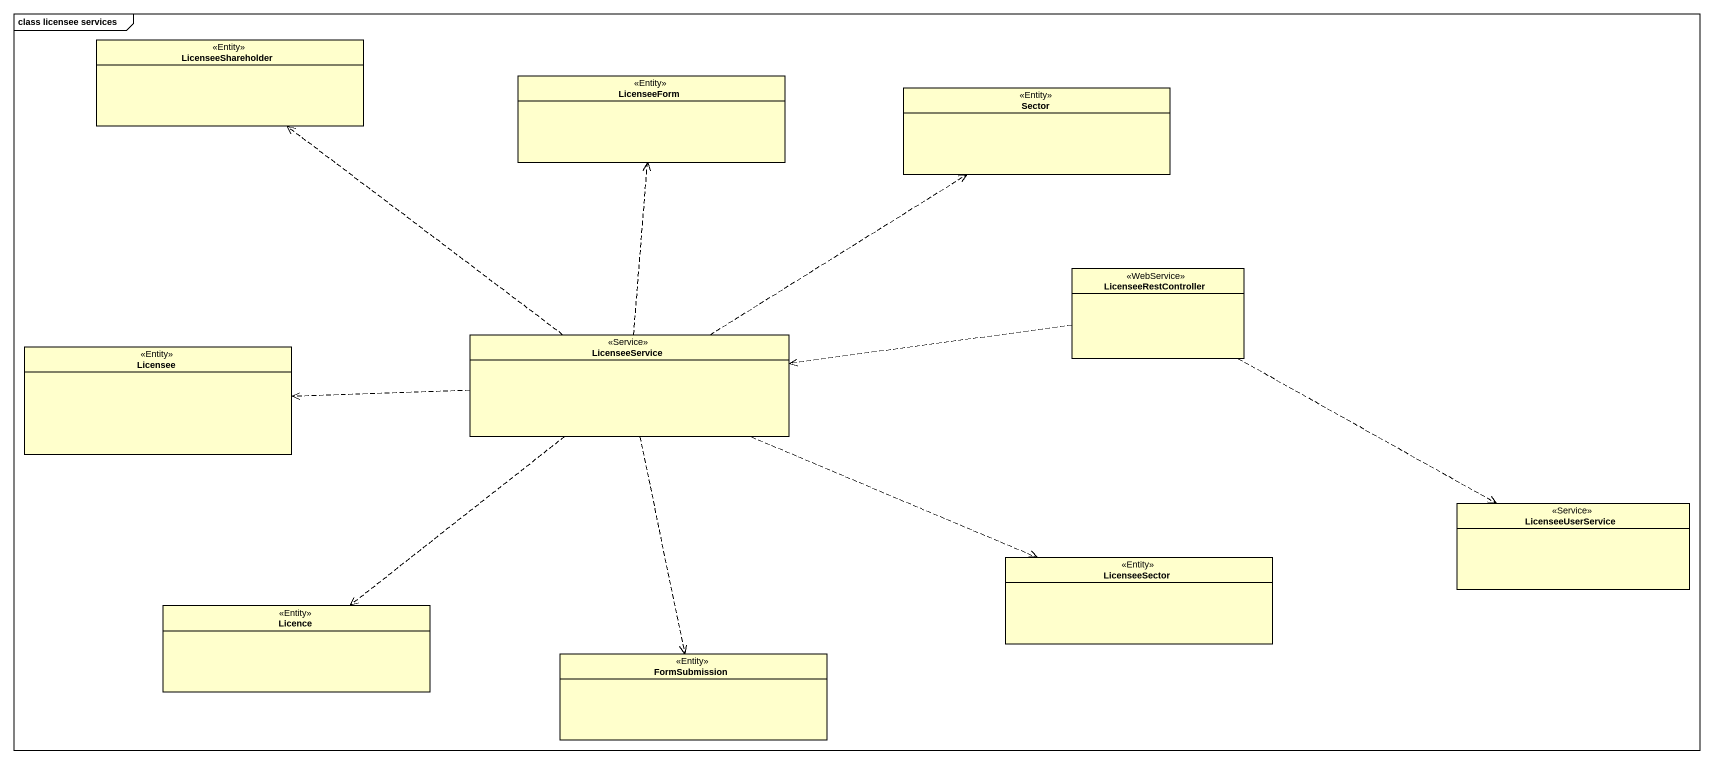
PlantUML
@startuml
mainframe class licensee services
hide circle
hide empty members
class LicenseeShareholder <<Entity>>
class LicenseeForm <<Entity>>
class Sector <<Entity>>
class LicenseeRestController <<WebService>>
class LicenseeService <<Service>>
class Licensee <<Entity>>
class LicenseeUserService <<Service>>
class LicenseeSector <<Entity>>
class Licence <<Entity>>
class FormSubmission <<Entity>>
LicenseeRestController .left.> LicenseeService
LicenseeRestController .right.> LicenseeUserService
LicenseeService .up.> LicenseeShareholder
LicenseeService .up.> LicenseeForm
LicenseeService .up.> Sector
LicenseeService .left.> Licensee
LicenseeService .right.> LicenseeSector
LicenseeService ..> Licence
LicenseeService ..> FormSubmission
@enduml
